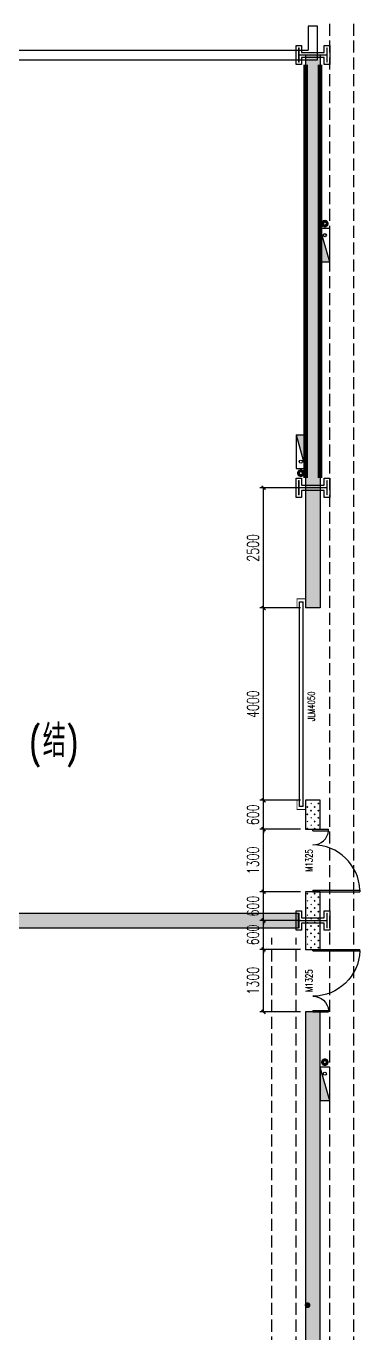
# Model space of a CAD drawing. Extents: x -474411 to 577939, y 0 to 1014176.
# Drawn here: x -232918 to -225976, y 778245 to 805420 of the extents above; entities that cross this region are included whole.
import ezdxf

# ---------------------------------------------------------------- set-up
doc = ezdxf.new("R2010")
doc.units = 0
doc.header["$LTSCALE"] = 1000
doc.header["$MEASUREMENT"] = 0
for name, pattern in [('10平面$0$DASH', [0.35, 0.25, -0.1]), ('CENTER', [2, 1.25, -0.25, 0.25, -0.25]), ('DASH', [0.35, 0.25, -0.1])]:
    doc.linetypes.add(name, pattern=pattern)
doc.layers.get('Defpoints').update_dxf_attribs({"color": 210})
for name, color, linetype in [('10平面$0$WINDOW', 4, 'Continuous'), ('10平面$0$WINDOW_TEXT', 7, 'Continuous'), ('A-AXIS-DP', 126, 'Continuous'), ('A-HATCH-2', 251, 'Continuous'), ('A-SFCE', 30, 'Continuous'), ('A-WINDOW', 140, 'Continuous'), ('AS-WALL', 40, 'Continuous'), ('DIM_SYMB', 3, 'Continuous'), ('PUB_HATCH', 8, 'Continuous'), ('PUB_TEXT', 7, 'Continuous'), ('SB_ZF消火栓', 10, 'Continuous')]:
    doc.layers.add(name, color=color, linetype=linetype)
doc.layers.add('A-加建区域', color=47, linetype='Continuous', plot=False)
for name, color, linetype, lineweight in [('LG-ZF消防', 1, 'Continuous', 60), ('S-col', 2, 'Continuous', 0), ('柱间支撑', 6, 'CENTER', 0)]:
    doc.layers.add(name, color=color, linetype=linetype, lineweight=lineweight)
doc.styles.add('10平面$0$_TCH_WINDOW', font='SIMPLEX', dxfattribs={"height": 3.5, "bigfont": 'GBCBIG'})
doc.styles.add('_TCH_DIM_T3', font='SIMPLEX', dxfattribs={"width": 0.705882, "bigfont": 'GBCBIG'})
doc.styles.add('A-STANDARD', font='SIMPLEX', dxfattribs={"bigfont": 'GBCBIG'})
doc.dimstyles.new('_TCH_ARCH&&80', dxfattribs={"dimtxt": 238, "dimasz": 80, "dimexe": 80, "dimexo": 80, "dimgap": 101, "dimtad": 1, "dimdec": 0, "dimzin": 0, "dimdsep": 46, "dimtxsty": '_TCH_DIM_T3', "dimblk": 'ARCHTICK', "dimcen": 0.09, "dimclrt": 7, "dimazin": 2, "dimtfac": 1, "dimtdec": 0, "dimtix": 1, "dimtmove": 2, "dimatfit": 3, "dimfxl": 0, "dimtolj": 1, "dimtzin": 0, "dimarcsym": 0})
pattern_1 = [(45, (25.49, 21.51), (-75.000002, 75.000002), [24, -82.06602]), (135, (192.46, 21.51), (-75.000002, -75.000002), [24, -82.06602])]

# ---------------------------------------------------------------- blocks, each defined once
blk = doc.blocks.new('w4234324')
at = {"layer": 'A-HATCH-2', "color": 8}
for points in [[(-227304, 804620), (-227304, 805020), (-227192, 805020), (-227192, 804874), (-226716, 804874), (-226716, 805020), (-226604, 805020), (-226604, 804620), (-226716, 804620), (-226716, 804766), (-227192, 804766), (-227192, 804620)], [(-227304, 795620), (-227304, 796020), (-227192, 796020), (-227192, 795874), (-226716, 795874), (-226716, 796020), (-226604, 796020), (-226604, 795620), (-226716, 795620), (-226716, 795766), (-227192, 795766), (-227192, 795620)], [(-227304, 786620), (-227304, 787020), (-227192, 787020), (-227192, 786874), (-226716, 786874), (-226716, 787020), (-226604, 787020), (-226604, 786620), (-226716, 786620), (-226716, 786766), (-227192, 786766), (-227192, 786620)]]:
    blk.add_lwpolyline(points, close=True, dxfattribs=at)
at = {"layer": 'S-col', "color": 8}
for points in [[(-227254, 804670), (-227254, 804970), (-227242, 804970), (-227242, 804824), (-226666, 804824), (-226666, 804970), (-226654, 804970), (-226654, 804670), (-226666, 804670), (-226666, 804816), (-227242, 804816), (-227242, 804670)], [(-227254, 795670), (-227254, 795970), (-227242, 795970), (-227242, 795824), (-226666, 795824), (-226666, 795970), (-226654, 795970), (-226654, 795670), (-226666, 795670), (-226666, 795816), (-227242, 795816), (-227242, 795670)], [(-227254, 786670), (-227254, 786970), (-227242, 786970), (-227242, 786824), (-226666, 786824), (-226666, 786970), (-226654, 786970), (-226654, 786670), (-226666, 786670), (-226666, 786816), (-227242, 786816), (-227242, 786670)]]:
    blk.add_lwpolyline(points, close=True, dxfattribs=at)
blk = doc.blocks.new('34242343243')
at = {"layer": 'A-SFCE', "color": 8, "const_width": 20}
for points in [[(-227104, 793320), (-227104, 793510), (-227284, 793510), (-227284, 793320)], [(-227104, 789320), (-227104, 789130), (-227284, 789130), (-227284, 789320)]]:
    blk.add_lwpolyline(points, dxfattribs=at)
blk = doc.blocks.new('DOOR2DLIB$SYSLIB$00000123')
at = {"color": 0}
for p, q in [((0.475, -0.001), (0.475, 0.752)), ((0.475, 0.752), (0.5, 0.752)), ((0.5, -0.001), (0.5, 0.752)), ((-0.5, 0), (-0.5, 0.252)), ((-0.475, 0.252), (-0.5, 0.252)), ((-0.475, 0), (-0.475, 0.252)), ((-0.475, 0), (-0.5, 0)), ((0.475, -0.001), (0.5, -0.001))]:
    blk.add_line(p, q, dxfattribs=at)
for centre, radius, start, end in [((0.505, -0.002), 0.755, 92.2493, 179.7238), ((-0.501, 0.003), 0.251, 359.7899, 84.0974)]:
    blk.add_arc(centre, radius, start, end, dxfattribs=at)
blk = doc.blocks.new('10平面$0$$DorLib2D$00000126')
at = {"color": 0, "linetype": 'Continuous'}
for p, q in [((-0.532, 0.5), (-0.532, 0.9)), ((0.532, 0.9), (0.532, 0.5))]:
    blk.add_line(p, q, dxfattribs=at)
at = {"color": 0, "linetype": '10平面$0$DASH'}
for p, q in [((-0.532, 0.9), (0.532, 0.9)), ((-0.532, 0.5), (0.532, 0.5))]:
    blk.add_line(p, q, dxfattribs=at)
blk = doc.blocks.new('423432433333')
at = {"layer": 'PUB_HATCH'}
h = blk.add_hatch(dxfattribs=at)
h.set_pattern_fill('石膏板', color=8, scale=30, style=0)
h.set_pattern_definition(pattern_1)
h.paths.add_polyline_path([(-224410, 804866), (-224410, 793370), (-224110, 793370), (-224110, 804866)])
h = blk.add_hatch(dxfattribs=at)
h.set_pattern_fill('石膏板', color=8, scale=30, style=0)
h.set_pattern_definition(pattern_1)
h.paths.add_polyline_path([(-224410, 789370), (-224410, 788770), (-224110, 788770), (-224110, 789370)])
h = blk.add_hatch(dxfattribs=at)
h.set_pattern_fill('石膏板', color=8, scale=30, style=0)
h.set_pattern_definition(pattern_1)
h.paths.add_polyline_path([(-224410, 787470), (-224410, 786270), (-224110, 786270), (-224110, 787470)])
h = blk.add_hatch(dxfattribs=at)
h.set_pattern_fill('石膏板', color=8, scale=30, style=0)
h.set_pattern_definition(pattern_1)
h.paths.add_polyline_path([(-224110, 766370), (-224110, 784970), (-224410, 784970), (-224410, 766370)])
at = {"layer": 'A-加建区域', "color": 8}
blk.add_line((-224560, 786720), (-224560, 787020), dxfattribs=at)
at = {"layer": 'AS-WALL', "color": 8}
for p, q in [((-224410, 804866), (-224410, 793370)), ((-224110, 804866), (-224410, 804866)), ((-224110, 804866), (-224110, 793370)), ((-224110, 793370), (-224410, 793370)), ((-224410, 789370), (-224410, 788770)), ((-224110, 789370), (-224410, 789370)), ((-224110, 788770), (-224110, 789370)), ((-224410, 788770), (-224110, 788770)), ((-224410, 787470), (-224410, 786270)), ((-224110, 787470), (-224410, 787470)), ((-224110, 786270), (-224110, 787470)), ((-224410, 786270), (-224110, 786270)), ((-224110, 784970), (-224410, 784970)), ((-224410, 784970), (-224410, 766370)), ((-224110, 766370), (-224110, 784970))]:
    blk.add_line(p, q, dxfattribs=at)
at = {"layer": '10平面$0$WINDOW', "color": 8}
ref = blk.add_blockref('10平面$0$$DorLib2D$00000126', (-224360, 791370), dxfattribs=dict(at, xscale=4000, yscale=200, zscale=200, rotation=90.00000000093665))
ref.add_attrib('A', 'JLM4050', (-224216, 791016), dxfattribs={"layer": '10平面$0$WINDOW_TEXT', "ltscale": 500, "height": 148.8, "rotation": 90, "style": '10平面$0$_TCH_WINDOW', "width": 0.705882})
ref = blk.add_blockref('DOOR2DLIB$SYSLIB$00000123', (-224260, 788120), dxfattribs=dict(at, xscale=1300, yscale=1300, zscale=300, rotation=269.9999999990626))
ref.add_attrib('A', 'M1325', (-224267, 787885), dxfattribs={"layer": '10平面$0$WINDOW_TEXT', "ltscale": 500, "height": 148.8, "rotation": 90, "style": '10平面$0$_TCH_WINDOW', "width": 0.705882})
ref = blk.add_blockref('DOOR2DLIB$SYSLIB$00000123', (-224260, 785620), dxfattribs=dict(at, xscale=-1300, yscale=1300, zscale=300, rotation=269.9999999990626))
ref.add_attrib('A', 'M1325', (-224267, 785385), dxfattribs={"layer": '10平面$0$WINDOW_TEXT', "ltscale": 500, "height": 148.8, "rotation": 90, "style": '10平面$0$_TCH_WINDOW', "width": 0.705882})
blk = doc.blocks.new('234243242332')
at = {"layer": 'SB_ZF消火栓'}
for points in [[(-226804, 801213), (-226804, 800513), (-226604, 800513)], [(-227104, 796224), (-227104, 796924), (-227304, 796924)], [(-226804, 783774), (-226804, 783074), (-226604, 783074)]]:
    blk.add_hatch(color=8, dxfattribs=at).paths.add_polyline_path(points)
at = {"layer": 'LG-ZF消防', "color": 8, "linetype": 'Continuous'}
for centre in [(-226704, 801313), (-227204, 796124), (-226704, 783874)]:
    blk.add_circle(centre, 50, dxfattribs=at)
at = {"layer": 'SB_ZF消火栓', "color": 8}
for p, q in [((-226604, 801213), (-226804, 801213)), ((-226804, 801213), (-226804, 800513)), ((-226604, 800513), (-226804, 801213)), ((-226604, 800513), (-226604, 801213)), ((-226604, 800513), (-226804, 800513)), ((-227304, 796924, -3000), (-227304, 796224, -3000)), ((-227304, 796924, -3000), (-227104, 796924, -3000)), ((-227304, 796924, -3000), (-227104, 796224, -3000)), ((-227104, 796224, -3000), (-227104, 796924, -3000)), ((-227304, 796224, -3000), (-227104, 796224, -3000)), ((-226604, 783774), (-226804, 783774)), ((-226804, 783774), (-226804, 783074)), ((-226604, 783074), (-226804, 783774)), ((-226604, 783074), (-226604, 783774)), ((-226604, 783074), (-226804, 783074))]:
    blk.add_line(p, q, dxfattribs=at)
for centre in [(-226704, 801073), (-227204, 796364, -3000), (-226704, 783634)]:
    blk.add_circle(centre, 32.5, dxfattribs=at)
blk = doc.blocks.new('_ArchTick')
at = {"color": 0, "linetype": 'ByBlock', "const_width": 0.4}
blk.add_lwpolyline([(-0.5, -0.5), (0.5, 0.5)], dxfattribs=at)
blk = doc.blocks.new('*D972')
at = {"layer": 'A-AXIS-DP', "color": 0, "lineweight": -2}
for p, q in [((-227214, 795820), (-228060, 795820)), ((-227980, 793320), (-227980, 795820)), ((-227214, 793320), (-228060, 793320))]:
    blk.add_line(p, q, dxfattribs=at)
at = {"layer": 'Defpoints', "color": 0}
for p in [(-227980, 795820), (-227134, 795820), (-227134, 793320)]:
    blk.add_point(p, dxfattribs=at)
at = {"layer": 'A-AXIS-DP', "color": 0, "lineweight": -2, "xscale": 80, "yscale": 80, "zscale": 80}
for p, rotation in [((-227980, 795820), 90), ((-227980, 793320), 270)]:
    blk.add_blockref('_ArchTick', p, dxfattribs=dict(at, rotation=rotation))
at = {"layer": 'A-AXIS-DP', "color": 7, "insert": (-228200, 794570), "char_height": 238, "attachment_point": 5, "rotation": 90, "style": '_TCH_DIM_T3'}
blk.add_mtext('\\A1;2500', dxfattribs=at)
blk = doc.blocks.new('*D971')
at = {"layer": 'A-AXIS-DP', "color": 0, "lineweight": -2}
for p, q in [((-227214, 793320), (-228060, 793320)), ((-227980, 789320), (-227980, 793320)), ((-227214, 789320), (-228060, 789320))]:
    blk.add_line(p, q, dxfattribs=at)
at = {"layer": 'Defpoints', "color": 0}
for p in [(-227980, 793320), (-227134, 793320), (-227134, 789320)]:
    blk.add_point(p, dxfattribs=at)
at = {"layer": 'A-AXIS-DP', "color": 0, "lineweight": -2, "xscale": 80, "yscale": 80, "zscale": 80}
for p, rotation in [((-227980, 793320), 90), ((-227980, 789320), 270)]:
    blk.add_blockref('_ArchTick', p, dxfattribs=dict(at, rotation=rotation))
at = {"layer": 'A-AXIS-DP', "color": 7, "insert": (-228200, 791320), "char_height": 238, "attachment_point": 5, "rotation": 90, "style": '_TCH_DIM_T3'}
blk.add_mtext('\\A1;4000', dxfattribs=at)
blk = doc.blocks.new('*D970')
at = {"layer": 'A-AXIS-DP', "color": 0, "lineweight": -2}
for p, q in [((-227214, 789320), (-228060, 789320)), ((-227980, 789320), (-227980, 789400)), ((-227980, 788720), (-227980, 789320)), ((-227214, 788720), (-228060, 788720)), ((-227980, 788720), (-227980, 788640))]:
    blk.add_line(p, q, dxfattribs=at)
at = {"layer": 'Defpoints', "color": 0}
for p in [(-227980, 789320), (-227134, 789320), (-227134, 788720)]:
    blk.add_point(p, dxfattribs=at)
at = {"layer": 'A-AXIS-DP', "color": 0, "lineweight": -2, "xscale": 80, "yscale": 80, "zscale": 80}
for p, rotation in [((-227980, 789320), 270), ((-227980, 788720), 90)]:
    blk.add_blockref('_ArchTick', p, dxfattribs=dict(at, rotation=rotation))
at = {"layer": 'A-AXIS-DP', "color": 7, "insert": (-228200, 789020), "char_height": 238, "attachment_point": 5, "rotation": 90, "style": '_TCH_DIM_T3'}
blk.add_mtext('\\A1;600', dxfattribs=at)
blk = doc.blocks.new('*D969')
at = {"layer": 'A-AXIS-DP', "color": 0, "lineweight": -2}
for p, q in [((-227214, 788720), (-228060, 788720)), ((-227980, 787420), (-227980, 788720)), ((-227214, 787420), (-228060, 787420))]:
    blk.add_line(p, q, dxfattribs=at)
at = {"layer": 'Defpoints', "color": 0}
for p in [(-227980, 788720), (-227134, 788720), (-227134, 787420)]:
    blk.add_point(p, dxfattribs=at)
at = {"layer": 'A-AXIS-DP', "color": 0, "lineweight": -2, "xscale": 80, "yscale": 80, "zscale": 80}
for p, rotation in [((-227980, 788720), 90), ((-227980, 787420), 270)]:
    blk.add_blockref('_ArchTick', p, dxfattribs=dict(at, rotation=rotation))
at = {"layer": 'A-AXIS-DP', "color": 7, "insert": (-228200, 788070), "char_height": 238, "attachment_point": 5, "rotation": 90, "style": '_TCH_DIM_T3'}
blk.add_mtext('\\A1;1300', dxfattribs=at)
blk = doc.blocks.new('*D968')
at = {"layer": 'A-AXIS-DP', "color": 0, "lineweight": -2}
for p, q in [((-227214, 787420), (-228060, 787420)), ((-227980, 787420), (-227980, 787500)), ((-227980, 786820), (-227980, 787420)), ((-227214, 786820), (-228060, 786820)), ((-227980, 786820), (-227980, 786740))]:
    blk.add_line(p, q, dxfattribs=at)
at = {"layer": 'Defpoints', "color": 0}
for p in [(-227980, 787420), (-227134, 787420), (-227134, 786820)]:
    blk.add_point(p, dxfattribs=at)
at = {"layer": 'A-AXIS-DP', "color": 0, "lineweight": -2, "xscale": 80, "yscale": 80, "zscale": 80}
for p, rotation in [((-227980, 787420), 270), ((-227980, 786820), 90)]:
    blk.add_blockref('_ArchTick', p, dxfattribs=dict(at, rotation=rotation))
at = {"layer": 'A-AXIS-DP', "color": 7, "insert": (-228200, 787120), "char_height": 238, "attachment_point": 5, "rotation": 90, "style": '_TCH_DIM_T3'}
blk.add_mtext('\\A1;600', dxfattribs=at)
blk = doc.blocks.new('*D967')
at = {"layer": 'A-AXIS-DP', "color": 0, "lineweight": -2}
for p, q in [((-227214, 786820), (-228060, 786820)), ((-227980, 786820), (-227980, 786900)), ((-227980, 786220), (-227980, 786820)), ((-227214, 786220), (-228060, 786220)), ((-227980, 786220), (-227980, 786140))]:
    blk.add_line(p, q, dxfattribs=at)
at = {"layer": 'Defpoints', "color": 0}
for p in [(-227980, 786820), (-227134, 786820), (-227134, 786220)]:
    blk.add_point(p, dxfattribs=at)
at = {"layer": 'A-AXIS-DP', "color": 0, "lineweight": -2, "xscale": 80, "yscale": 80, "zscale": 80}
for p, rotation in [((-227980, 786820), 270), ((-227980, 786220), 90)]:
    blk.add_blockref('_ArchTick', p, dxfattribs=dict(at, rotation=rotation))
at = {"layer": 'A-AXIS-DP', "color": 7, "insert": (-228200, 786520), "char_height": 238, "attachment_point": 5, "rotation": 90, "style": '_TCH_DIM_T3'}
blk.add_mtext('\\A1;600', dxfattribs=at)
blk = doc.blocks.new('*D966')
at = {"layer": 'A-AXIS-DP', "color": 0, "lineweight": -2}
for p, q in [((-227214, 786220), (-228060, 786220)), ((-227980, 784920), (-227980, 786220)), ((-227214, 784920), (-228060, 784920))]:
    blk.add_line(p, q, dxfattribs=at)
at = {"layer": 'Defpoints', "color": 0}
for p in [(-227980, 786220), (-227134, 786220), (-227134, 784920)]:
    blk.add_point(p, dxfattribs=at)
at = {"layer": 'A-AXIS-DP', "color": 0, "lineweight": -2, "xscale": 80, "yscale": 80, "zscale": 80}
for p, rotation in [((-227980, 786220), 90), ((-227980, 784920), 270)]:
    blk.add_blockref('_ArchTick', p, dxfattribs=dict(at, rotation=rotation))
at = {"layer": 'A-AXIS-DP', "color": 7, "insert": (-228200, 785570), "char_height": 238, "attachment_point": 5, "rotation": 90, "style": '_TCH_DIM_T3'}
blk.add_mtext('\\A1;1300', dxfattribs=at)

msp = doc.modelspace()

# ---------------------------------------------------------------- hatches: boundary and pattern name
at = {"layer": 'PUB_HATCH'}
h = msp.add_hatch(dxfattribs=at)
h.set_pattern_fill('石膏板', color=8, scale=30, style=0)
h.set_pattern_definition(pattern_1)
h.paths.add_polyline_path([(-245580, 786970), (-245677.3, 786670), (-227254.2, 786670), (-227254.2, 786970)])

# ---------------------------------------------------------------- linework, layer by layer
at = {"layer": 'A-HATCH-2', "color": 8, "linetype": 'DASH'}
for p, q in [((-226604.2, 741520), (-226604.2, 832220)), ((-226104.2, 741520), (-226104.2, 832220)), ((-227804.2, 741520), (-227804.2, 786460)), ((-227304.2, 741520), (-227304.2, 786460))]:
    msp.add_line(p, q, dxfattribs=at)
at = {"layer": 'AS-WALL', "color": 8}
for p, q in [((-226854.2, 805420), (-227054.2, 805420)), ((-227054.2, 805420), (-227054.2, 804920)), ((-226854.2, 804720), (-226854.2, 805420)), ((-239493, 804920), (-227054.2, 804920)), ((-239768.2, 804720), (-226854.2, 804720)), ((-245580, 786970), (-227254.2, 786970)), ((-227254.2, 786970), (-227254.2, 786670)), ((-245677.3, 786670), (-227254.2, 786670))]:
    msp.add_line(p, q, dxfattribs=at)
at = {"layer": 'DIM_SYMB', "color": 8, "const_width": 60}
msp.add_lwpolyline([(-227089.1, 778803.3, 1), (-227039.2, 778836.7, 1)], format="xyb", close=True, dxfattribs=at)
msp.add_lwpolyline([(-227089.1, 778803.3, 1), (-227039.2, 778836.7, 1)], format="xyb", close=True, dxfattribs=at)
at = {"layer": '柱间支撑', "color": 8, "const_width": 100}
for points in [[(-227104.2, 804620), (-227104.2, 796020)], [(-226804.2, 804620), (-226804.2, 796020)]]:
    msp.add_lwpolyline(points, dxfattribs=at)

# ---------------------------------------------------------------- block references
at = {"layer": 'A-WINDOW', "color": 8}
msp.add_blockref('w4234324', (0, 0), dxfattribs=at)
at = {"layer": 'A-加建区域', "color": 8}
msp.add_blockref('423432433333', (-2694.2, -50), dxfattribs=at)
at = {"layer": 'DIM_SYMB', "color": 8}
msp.add_blockref('34242343243', (0, 0), dxfattribs=at)
at = {"layer": 'SB_ZF消火栓', "color": 8, "linetype": 'Continuous'}
msp.add_blockref('234243242332', (0, 0), dxfattribs=at)

# ---------------------------------------------------------------- texts
at = {"layer": 'PUB_TEXT', "color": 8, "style": 'A-STANDARD', "width": 0.705882}
for s, p in [('(', (-232853.7, 790217.5)), (')', (-232082.2, 790217.5))]:
    msp.add_text(s, height=595, dxfattribs=at).set_placement(p)
at = {"layer": 'PUB_TEXT', "color": 8, "style": 'A-STANDARD'}
msp.add_text('结', height=675.2, dxfattribs=at).set_placement((-232573.7, 790217.5))

# ---------------------------------------------------------------- dimensions: what is measured, and where the dimension line sits
at = {"layer": 'A-AXIS-DP', "color": 8}
for p1, p2, picture, middle in [((-227134.2, 793320), (-227134.2, 795820), '*D972', (-228200, 794570)), ((-227134.2, 789320), (-227134.2, 793320), '*D971', (-228200, 791320)), ((-227134.2, 788720), (-227134.2, 789320), '*D970', (-228200, 789020)), ((-227134.2, 787420), (-227134.2, 788720), '*D969', (-228200, 788070)), ((-227134.2, 786820), (-227134.2, 787420), '*D968', (-228200, 787120)), ((-227134.2, 786220), (-227134.2, 786820), '*D967', (-228200, 786520)), ((-227134.2, 784920), (-227134.2, 786220), '*D966', (-228200, 785570))]:
    dim = msp.add_aligned_dim(p1=p1, p2=p2, distance=845.8, dimstyle='_TCH_ARCH&&80', dxfattribs=at)
    dim.commit()
    dim.dimension.update_dxf_attribs({"geometry": picture, "text_midpoint": middle})

doc.saveas('drawing.dxf')
